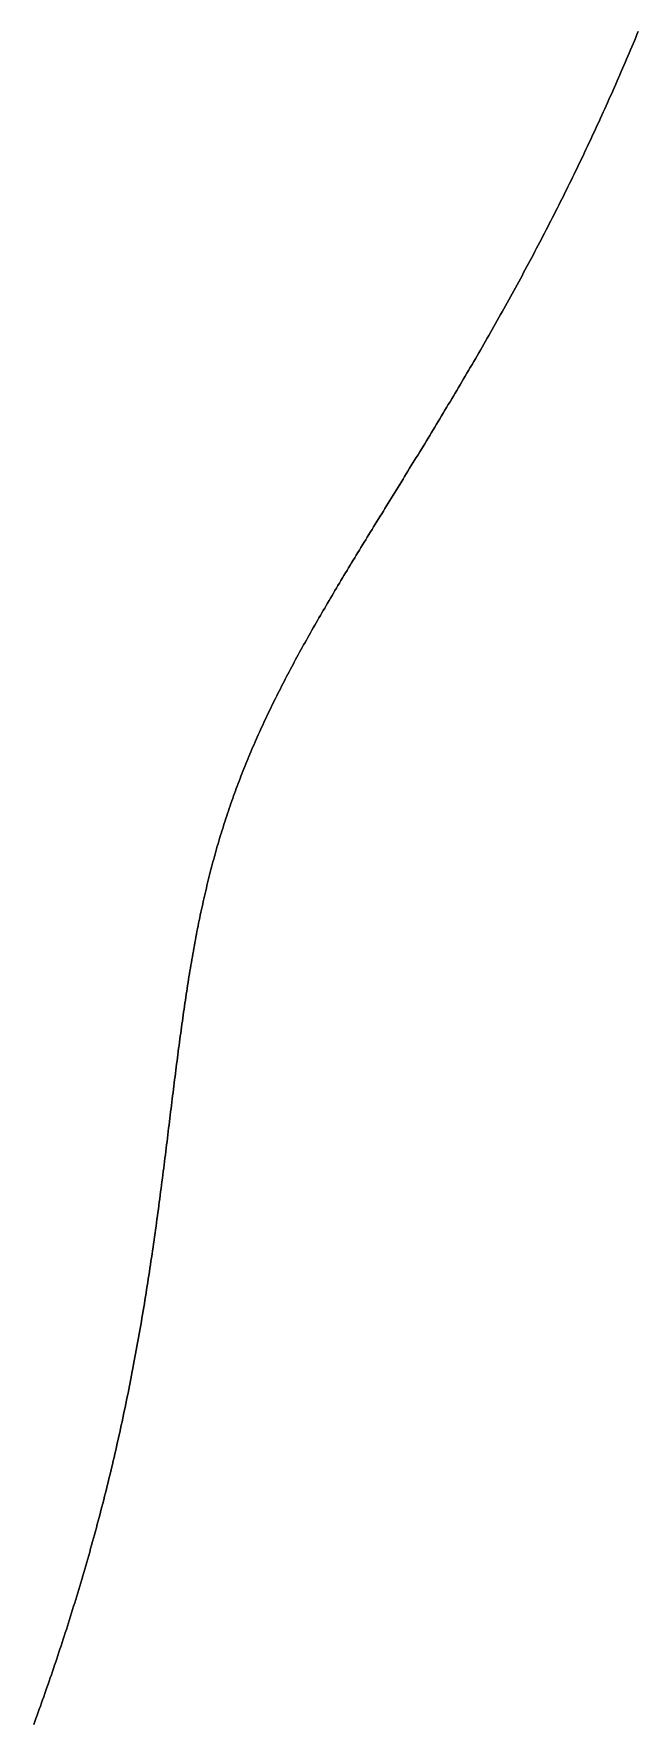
# Model space of a CAD drawing. Header units: inches. Extents: x 130170 to 284068, y 377793 to 804530.
# Drawn here: x 257929.1 to 257964.8, y 736370 to 736469.8 of the extents above; entities that cross this region are included whole.
import ezdxf

# ---------------------------------------------------------------- set-up
doc = ezdxf.new("R2010")
doc.units = ezdxf.units.IN
doc.header["$MEASUREMENT"] = 0
doc.layers.add('muni_il', color=7, linetype='Continuous')

msp = doc.modelspace()

# ---------------------------------------------------------------- linework, layer by layer
at = {"layer": 'muni_il'}
for points in [[(257929.107, 736369.879), (257929.172, 736370.059), (257929.237, 736370.24), (257929.303, 736370.421), (257929.368, 736370.603), (257929.433, 736370.785), (257929.498, 736370.968), (257929.564, 736371.151), (257929.628, 736371.334), (257929.694, 736371.519), (257929.758, 736371.703), (257929.823, 736371.888), (257929.888, 736372.074), (257929.952, 736372.26), (257930.017, 736372.446), (257930.081, 736372.634), (257930.146, 736372.821), (257930.21, 736373.009), (257930.274, 736373.197), (257930.338, 736373.387), (257930.402, 736373.576), (257930.465, 736373.766), (257930.529, 736373.956), (257930.592, 736374.147), (257930.656, 736374.338), (257930.719, 736374.53), (257930.782, 736374.722), (257930.845, 736374.915), (257930.907, 736375.108), (257930.97, 736375.302), (257931.032, 736375.496), (257931.094, 736375.69), (257931.156, 736375.885), (257931.218, 736376.08), (257931.28, 736376.276), (257931.342, 736376.472), (257931.403, 736376.669), (257931.464, 736376.866), (257931.525, 736377.063), (257931.585, 736377.261), (257931.646, 736377.459), (257931.706, 736377.658), (257931.766, 736377.857), (257931.826, 736378.056), (257931.885, 736378.256), (257931.945, 736378.456), (257932.004, 736378.657), (257932.063, 736378.858), (257932.122, 736379.059), (257932.18, 736379.261), (257932.238, 736379.463), (257932.296, 736379.665), (257932.354, 736379.868), (257932.411, 736380.071), (257932.468, 736380.274), (257932.525, 736380.478), (257932.581, 736380.682), (257932.638, 736380.886), (257932.694, 736381.091), (257932.749, 736381.296), (257932.805, 736381.501), (257932.86, 736381.707), (257932.915, 736381.913), (257932.969, 736382.119), (257933.024, 736382.326), (257933.078, 736382.532), (257933.131, 736382.739), (257933.185, 736382.946), (257933.238, 736383.154), (257933.29, 736383.362), (257933.343, 736383.57), (257933.395, 736383.778), (257933.447, 736383.986), (257933.498, 736384.195), (257933.549, 736384.404), (257933.6, 736384.613), (257933.651, 736384.822), (257933.701, 736385.031), (257933.751, 736385.241), (257933.8, 736385.451), (257933.849, 736385.661), (257933.898, 736385.871), (257933.947, 736386.081), (257933.995, 736386.291), (257934.043, 736386.502), (257934.09, 736386.713), (257934.137, 736386.923), (257934.184, 736387.134), (257934.231, 736387.345), (257934.277, 736387.557), (257934.323, 736387.768), (257934.368, 736387.979), (257934.413, 736388.19), (257934.458, 736388.402), (257934.502, 736388.613), (257934.546, 736388.825), (257934.59, 736389.037), (257934.633, 736389.248), (257934.676, 736389.46), (257934.719, 736389.672), (257934.761, 736389.884), (257934.803, 736390.095), (257934.845, 736390.307), (257934.886, 736390.519), (257934.927, 736390.731), (257934.968, 736390.942), (257935.008, 736391.154), (257935.048, 736391.366), (257935.087, 736391.577), (257935.126, 736391.789), (257935.165, 736392.001), (257935.204, 736392.212), (257935.242, 736392.423), (257935.28, 736392.635), (257935.317, 736392.846), (257935.355, 736393.057), (257935.391, 736393.268), (257935.428, 736393.479), (257935.464, 736393.69), (257935.5, 736393.901), (257935.536, 736394.111), (257935.571, 736394.322), (257935.606, 736394.532), (257935.641, 736394.742), (257935.675, 736394.952), (257935.709, 736395.162), (257935.743, 736395.372), (257935.776, 736395.581), (257935.809, 736395.791), (257935.842, 736396), (257935.874, 736396.209), (257935.907, 736396.417), (257935.939, 736396.626), (257935.97, 736396.834), (257936.002, 736397.042), (257936.033, 736397.25), (257936.064, 736397.458), (257936.094, 736397.665), (257936.124, 736397.872), (257936.155, 736398.079), (257936.184, 736398.285), (257936.214, 736398.492), (257936.243, 736398.698), (257936.272, 736398.903), (257936.301, 736399.109), (257936.33, 736399.314), (257936.358, 736399.519), (257936.386, 736399.723), (257936.414, 736399.928), (257936.441, 736400.132), (257936.469, 736400.335), (257936.496, 736400.538), (257936.523, 736400.741), (257936.55, 736400.944), (257936.577, 736401.146), (257936.603, 736401.348), (257936.629, 736401.55), (257936.656, 736401.751), (257936.681, 736401.952), (257936.707, 736402.152), (257936.733, 736402.352), (257936.758, 736402.552), (257936.784, 736402.751), (257936.809, 736402.95), (257936.834, 736403.149), (257936.859, 736403.347), (257936.883, 736403.545), (257936.908, 736403.742), (257936.932, 736403.939), (257936.957, 736404.135), (257936.981, 736404.331), (257937.005, 736404.527), (257937.029, 736404.722), (257937.053, 736404.917), (257937.077, 736405.111), (257937.101, 736405.305), (257937.125, 736405.499), (257937.149, 736405.692), (257937.172, 736405.885), (257937.196, 736406.077), (257937.219, 736406.268), (257937.243, 736406.46), (257937.266, 736406.65), (257937.29, 736406.841), (257937.313, 736407.031), (257937.337, 736407.22), (257937.36, 736407.409), (257937.384, 736407.598), (257937.407, 736407.786), (257937.431, 736407.973), (257937.454, 736408.16), (257937.477, 736408.347), (257937.501, 736408.533), (257937.524, 736408.718), (257937.548, 736408.904), (257937.572, 736409.088), (257937.595, 736409.272), (257937.619, 736409.456), (257937.643, 736409.639), (257937.667, 736409.822), (257937.691, 736410.004), (257937.715, 736410.186), (257937.739, 736410.367), (257937.763, 736410.548), (257937.787, 736410.728), (257937.812, 736410.908), (257937.837, 736411.088), (257937.861, 736411.266), (257937.886, 736411.445), (257937.911, 736411.623), (257937.936, 736411.8), (257937.961, 736411.977), (257937.987, 736412.153), (257938.012, 736412.329), (257938.038, 736412.504), (257938.064, 736412.68), (257938.09, 736412.854), (257938.116, 736413.028), (257938.143, 736413.201), (257938.169, 736413.374), (257938.196, 736413.547), (257938.223, 736413.719), (257938.25, 736413.891), (257938.278, 736414.061), (257938.306, 736414.232), (257938.334, 736414.402), (257938.362, 736414.572), (257938.39, 736414.741), (257938.419, 736414.91), (257938.448, 736415.078), (257938.477, 736415.246), (257938.506, 736415.413), (257938.536, 736415.58), (257938.566, 736415.747), (257938.596, 736415.913), (257938.627, 736416.078), (257938.657, 736416.243), (257938.689, 736416.408), (257938.72, 736416.572), (257938.752, 736416.736), (257938.784, 736416.899), (257938.816, 736417.062), (257938.849, 736417.225), (257938.882, 736417.387), (257938.915, 736417.548), (257938.949, 736417.709), (257938.983, 736417.87), (257939.017, 736418.031), (257939.052, 736418.191), (257939.087, 736418.35), (257939.122, 736418.509), (257939.157, 736418.668), (257939.194, 736418.827), (257939.23, 736418.985), (257939.267, 736419.142), (257939.304, 736419.299), (257939.341, 736419.456), (257939.379, 736419.613), (257939.418, 736419.769), (257939.456, 736419.925), (257939.495, 736420.08), (257939.535, 736420.235), (257939.575, 736420.39), (257939.615, 736420.544), (257939.656, 736420.698), (257939.697, 736420.852), (257939.738, 736421.005), (257939.78, 736421.158), (257939.822, 736421.311), (257939.865, 736421.463), (257939.908, 736421.615), (257939.952, 736421.767), (257939.996, 736421.919), (257940.04, 736422.07), (257940.085, 736422.22), (257940.13, 736422.371), (257940.176, 736422.521), (257940.222, 736422.671), (257940.269, 736422.821), (257940.315, 736422.971), (257940.363, 736423.12), (257940.411, 736423.269), (257940.459, 736423.418), (257940.508, 736423.566), (257940.557, 736423.714), (257940.607, 736423.862), (257940.657, 736424.01), (257940.708, 736424.158), (257940.759, 736424.305), (257940.81, 736424.452), (257940.862, 736424.599), (257940.915, 736424.745), (257940.967, 736424.892), (257941.021, 736425.038), (257941.075, 736425.184), (257941.129, 736425.33), (257941.184, 736425.476), (257941.239, 736425.622), (257941.294, 736425.767), (257941.35, 736425.912), (257941.407, 736426.057), (257941.464, 736426.202), (257941.521, 736426.347), (257941.58, 736426.492), (257941.638, 736426.636), (257941.697, 736426.781), (257941.756, 736426.925), (257941.816, 736427.069), (257941.876, 736427.213), (257941.937, 736427.357), (257941.998, 736427.501), (257942.06, 736427.645), (257942.122, 736427.789), (257942.185, 736427.932), (257942.248, 736428.076), (257942.311, 736428.219), (257942.375, 736428.362), (257942.44, 736428.506), (257942.504, 736428.649), (257942.57, 736428.792), (257942.636, 736428.935), (257942.702, 736429.078), (257942.769, 736429.222), (257942.836, 736429.364), (257942.904, 736429.508), (257942.972, 736429.651), (257943.04, 736429.794), (257943.109, 736429.936), (257943.179, 736430.08), (257943.248, 736430.222), (257943.319, 736430.365), (257943.389, 736430.508), (257943.461, 736430.651), (257943.532, 736430.794), (257943.604, 736430.937), (257943.677, 736431.08), (257943.75, 736431.224), (257943.823, 736431.367), (257943.897, 736431.51), (257943.971, 736431.653), (257944.046, 736431.796), (257944.121, 736431.94), (257944.196, 736432.083), (257944.272, 736432.227), (257944.348, 736432.37), (257944.425, 736432.514), (257944.502, 736432.658), (257944.58, 736432.801), (257944.658, 736432.945), (257944.736, 736433.089), (257944.815, 736433.233), (257944.894, 736433.377), (257944.974, 736433.522), (257945.053, 736433.666), (257945.134, 736433.811), (257945.215, 736433.955), (257945.296, 736434.1), (257945.377, 736434.245), (257945.459, 736434.39), (257945.541, 736434.535), (257945.624, 736434.68), (257945.707, 736434.826), (257945.79, 736434.971), (257945.874, 736435.117), (257945.958, 736435.263), (257946.042, 736435.409), (257946.127, 736435.555), (257946.212, 736435.702), (257946.297, 736435.848), (257946.383, 736435.995), (257946.469, 736436.142), (257946.556, 736436.289), (257946.642, 736436.437), (257946.73, 736436.584), (257946.817, 736436.732), (257946.905, 736436.88), (257946.993, 736437.028), (257947.081, 736437.176), (257947.17, 736437.324), (257947.259, 736437.473), (257947.348, 736437.622), (257947.438, 736437.771), (257947.528, 736437.92), (257947.618, 736438.07), (257947.708, 736438.22), (257947.799, 736438.37), (257947.89, 736438.52), (257947.981, 736438.671), (257948.073, 736438.821), (257948.165, 736438.972), (257948.257, 736439.124), (257948.349, 736439.275), (257948.442, 736439.427), (257948.535, 736439.579), (257948.628, 736439.731), (257948.721, 736439.883), (257948.815, 736440.036), (257948.908, 736440.189), (257949.003, 736440.342), (257949.097, 736440.496), (257949.191, 736440.649), (257949.286, 736440.803), (257949.381, 736440.958), (257949.476, 736441.112), (257949.571, 736441.267), (257949.667, 736441.422), (257949.763, 736441.578), (257949.859, 736441.733), (257949.955, 736441.889), (257950.051, 736442.045), (257950.148, 736442.202), (257950.244, 736442.359), (257950.341, 736442.516), (257950.438, 736442.673), (257950.535, 736442.831), (257950.633, 736442.989), (257950.73, 736443.147), (257950.828, 736443.305), (257950.925, 736443.464), (257951.023, 736443.623), (257951.121, 736443.783), (257951.22, 736443.942), (257951.318, 736444.102), (257951.416, 736444.263), (257951.515, 736444.423), (257951.614, 736444.584), (257951.712, 736444.745), (257951.811, 736444.907), (257951.91, 736445.069), (257952.009, 736445.231), (257952.108, 736445.393), (257952.208, 736445.556), (257952.307, 736445.719), (257952.406, 736445.882), (257952.506, 736446.046), (257952.605, 736446.209), (257952.705, 736446.374), (257952.804, 736446.538), (257952.904, 736446.703), (257953.004, 736446.868), (257953.104, 736447.034), (257953.203, 736447.199), (257953.303, 736447.365), (257953.403, 736447.532), (257953.503, 736447.698), (257953.603, 736447.865), (257953.703, 736448.032), (257953.803, 736448.2), (257953.903, 736448.367), (257954.003, 736448.536), (257954.103, 736448.704), (257954.203, 736448.873), (257954.303, 736449.042), (257954.403, 736449.211), (257954.503, 736449.381), (257954.603, 736449.55), (257954.703, 736449.72), (257954.803, 736449.891), (257954.903, 736450.062), (257955.002, 736450.233), (257955.102, 736450.404), (257955.202, 736450.575), (257955.302, 736450.747), (257955.401, 736450.919), (257955.501, 736451.092), (257955.6, 736451.264), (257955.699, 736451.437), (257955.799, 736451.611), (257955.898, 736451.784), (257955.997, 736451.958), (257956.096, 736452.132), (257956.195, 736452.306), (257956.294, 736452.481), (257956.393, 736452.655), (257956.492, 736452.83), (257956.59, 736453.006), (257956.689, 736453.181), (257956.787, 736453.357), (257956.885, 736453.533), (257956.983, 736453.71), (257957.081, 736453.886), (257957.179, 736454.063), (257957.277, 736454.24), (257957.374, 736454.417), (257957.472, 736454.594), (257957.569, 736454.772), (257957.666, 736454.95), (257957.763, 736455.128), (257957.86, 736455.307), (257957.957, 736455.485), (257958.053, 736455.664), (257958.149, 736455.843), (257958.246, 736456.022), (257958.342, 736456.201), (257958.437, 736456.381), (257958.533, 736456.561), (257958.628, 736456.741), (257958.723, 736456.921), (257958.819, 736457.101), (257958.913, 736457.282), (257959.008, 736457.462), (257959.102, 736457.643), (257959.196, 736457.824), (257959.291, 736458.005), (257959.384, 736458.187), (257959.478, 736458.368), (257959.571, 736458.55), (257959.664, 736458.732), (257959.757, 736458.913), (257959.85, 736459.096), (257959.942, 736459.278), (257960.034, 736459.46), (257960.126, 736459.643), (257960.218, 736459.825), (257960.309, 736460.008), (257960.401, 736460.191), (257960.491, 736460.374), (257960.582, 736460.557), (257960.673, 736460.74), (257960.763, 736460.923), (257960.853, 736461.106), (257960.942, 736461.29), (257961.032, 736461.473), (257961.121, 736461.657), (257961.21, 736461.84), (257961.298, 736462.024), (257961.387, 736462.207), (257961.475, 736462.391), (257961.562, 736462.575), (257961.65, 736462.759), (257961.737, 736462.943), (257961.824, 736463.127), (257961.91, 736463.311), (257961.997, 736463.495), (257962.083, 736463.679), (257962.168, 736463.863), (257962.254, 736464.047), (257962.339, 736464.231), (257962.424, 736464.415), (257962.508, 736464.6), (257962.593, 736464.784), (257962.677, 736464.968), (257962.76, 736465.152), (257962.843, 736465.336), (257962.926, 736465.52), (257963.009, 736465.704), (257963.092, 736465.888), (257963.174, 736466.071), (257963.255, 736466.255), (257963.337, 736466.439), (257963.418, 736466.623), (257963.499, 736466.807), (257963.579, 736466.99), (257963.66, 736467.174), (257963.739, 736467.357), (257963.819, 736467.541), (257963.898, 736467.724), (257963.977, 736467.907), (257964.056, 736468.09), (257964.134, 736468.273), (257964.212, 736468.456), (257964.29, 736468.639), (257964.367, 736468.821), (257964.444, 736469.004), (257964.521, 736469.186), (257964.597, 736469.368), (257964.673, 736469.551), (257964.749, 736469.733), (257964.825, 736469.914)], [(257964.825, 736469.914), (257964.749, 736469.733), (257964.673, 736469.551), (257964.597, 736469.368), (257964.521, 736469.186), (257964.444, 736469.004), (257964.367, 736468.821), (257964.29, 736468.639), (257964.212, 736468.456), (257964.134, 736468.273), (257964.056, 736468.09), (257963.977, 736467.907), (257963.898, 736467.724), (257963.819, 736467.541), (257963.739, 736467.357), (257963.66, 736467.174), (257963.579, 736466.99), (257963.499, 736466.807), (257963.418, 736466.623), (257963.337, 736466.439), (257963.255, 736466.255), (257963.174, 736466.071), (257963.092, 736465.888), (257963.009, 736465.704), (257962.926, 736465.52), (257962.843, 736465.336), (257962.76, 736465.152), (257962.677, 736464.968), (257962.593, 736464.784), (257962.508, 736464.6), (257962.424, 736464.415), (257962.339, 736464.231), (257962.254, 736464.047), (257962.168, 736463.863), (257962.083, 736463.679), (257961.997, 736463.495), (257961.91, 736463.311), (257961.824, 736463.127), (257961.737, 736462.943), (257961.65, 736462.759), (257961.562, 736462.575), (257961.475, 736462.391), (257961.387, 736462.207), (257961.298, 736462.024), (257961.21, 736461.84), (257961.121, 736461.657), (257961.032, 736461.473), (257960.942, 736461.29), (257960.853, 736461.106), (257960.763, 736460.923), (257960.673, 736460.74), (257960.582, 736460.557), (257960.491, 736460.374), (257960.401, 736460.191), (257960.309, 736460.008), (257960.218, 736459.825), (257960.126, 736459.643), (257960.034, 736459.46), (257959.942, 736459.278), (257959.85, 736459.096), (257959.757, 736458.913), (257959.664, 736458.732), (257959.571, 736458.55), (257959.478, 736458.368), (257959.384, 736458.187), (257959.291, 736458.005), (257959.196, 736457.824), (257959.102, 736457.643), (257959.008, 736457.462), (257958.913, 736457.282), (257958.819, 736457.101), (257958.723, 736456.921), (257958.628, 736456.741), (257958.533, 736456.561), (257958.437, 736456.381), (257958.342, 736456.201), (257958.246, 736456.022), (257958.149, 736455.843), (257958.053, 736455.664), (257957.957, 736455.485), (257957.86, 736455.307), (257957.763, 736455.128), (257957.666, 736454.95), (257957.569, 736454.772), (257957.472, 736454.594), (257957.374, 736454.417), (257957.277, 736454.24), (257957.179, 736454.063), (257957.081, 736453.886), (257956.983, 736453.71), (257956.885, 736453.533), (257956.787, 736453.357), (257956.689, 736453.181), (257956.59, 736453.006), (257956.492, 736452.83), (257956.393, 736452.655), (257956.294, 736452.481), (257956.195, 736452.306), (257956.096, 736452.132), (257955.997, 736451.958), (257955.898, 736451.784), (257955.799, 736451.611), (257955.699, 736451.437), (257955.6, 736451.264), (257955.501, 736451.092), (257955.401, 736450.919), (257955.302, 736450.747), (257955.202, 736450.575), (257955.102, 736450.404), (257955.002, 736450.233), (257954.903, 736450.062), (257954.803, 736449.891), (257954.703, 736449.72), (257954.603, 736449.55), (257954.503, 736449.381), (257954.403, 736449.211), (257954.303, 736449.042), (257954.203, 736448.873), (257954.103, 736448.704), (257954.003, 736448.536), (257953.903, 736448.367), (257953.803, 736448.2), (257953.703, 736448.032), (257953.603, 736447.865), (257953.503, 736447.698), (257953.403, 736447.532), (257953.303, 736447.365), (257953.203, 736447.199), (257953.104, 736447.034), (257953.004, 736446.868), (257952.904, 736446.703), (257952.804, 736446.538), (257952.705, 736446.374), (257952.605, 736446.209), (257952.506, 736446.046), (257952.406, 736445.882), (257952.307, 736445.719), (257952.208, 736445.556), (257952.108, 736445.393), (257952.009, 736445.231), (257951.91, 736445.069), (257951.811, 736444.907), (257951.712, 736444.745), (257951.614, 736444.584), (257951.515, 736444.423), (257951.416, 736444.263), (257951.318, 736444.102), (257951.22, 736443.942), (257951.121, 736443.783), (257951.023, 736443.623), (257950.925, 736443.464), (257950.828, 736443.305), (257950.73, 736443.147), (257950.633, 736442.989), (257950.535, 736442.831), (257950.438, 736442.673), (257950.341, 736442.516), (257950.244, 736442.359), (257950.148, 736442.202), (257950.051, 736442.045), (257949.955, 736441.889), (257949.859, 736441.733), (257949.763, 736441.578), (257949.667, 736441.422), (257949.571, 736441.267), (257949.476, 736441.112), (257949.381, 736440.958), (257949.286, 736440.803), (257949.191, 736440.649), (257949.097, 736440.496), (257949.003, 736440.342), (257948.908, 736440.189), (257948.815, 736440.036), (257948.721, 736439.883), (257948.628, 736439.731), (257948.535, 736439.579), (257948.442, 736439.427), (257948.349, 736439.275), (257948.257, 736439.124), (257948.165, 736438.972), (257948.073, 736438.821), (257947.981, 736438.671), (257947.89, 736438.52), (257947.799, 736438.37), (257947.708, 736438.22), (257947.618, 736438.07), (257947.528, 736437.92), (257947.438, 736437.771), (257947.348, 736437.622), (257947.259, 736437.473), (257947.17, 736437.324), (257947.081, 736437.176), (257946.993, 736437.028), (257946.905, 736436.88), (257946.817, 736436.732), (257946.73, 736436.584), (257946.642, 736436.437), (257946.556, 736436.289), (257946.469, 736436.142), (257946.383, 736435.995), (257946.297, 736435.848), (257946.212, 736435.702), (257946.127, 736435.555), (257946.042, 736435.409), (257945.958, 736435.263), (257945.874, 736435.117), (257945.79, 736434.971), (257945.707, 736434.826), (257945.624, 736434.68), (257945.541, 736434.535), (257945.459, 736434.39), (257945.377, 736434.245), (257945.296, 736434.1), (257945.215, 736433.955), (257945.134, 736433.811), (257945.053, 736433.666), (257944.974, 736433.522), (257944.894, 736433.377), (257944.815, 736433.233), (257944.736, 736433.089), (257944.658, 736432.945), (257944.58, 736432.801), (257944.502, 736432.658), (257944.425, 736432.514), (257944.348, 736432.37), (257944.272, 736432.227), (257944.196, 736432.083), (257944.121, 736431.94), (257944.046, 736431.796), (257943.971, 736431.653), (257943.897, 736431.51), (257943.823, 736431.367), (257943.75, 736431.224), (257943.677, 736431.08), (257943.604, 736430.937), (257943.532, 736430.794), (257943.461, 736430.651), (257943.389, 736430.508), (257943.319, 736430.365), (257943.248, 736430.222), (257943.179, 736430.08), (257943.109, 736429.936), (257943.04, 736429.794), (257942.972, 736429.651), (257942.904, 736429.508), (257942.836, 736429.364), (257942.769, 736429.222), (257942.702, 736429.078), (257942.636, 736428.935), (257942.57, 736428.792), (257942.504, 736428.649), (257942.44, 736428.506), (257942.375, 736428.362), (257942.311, 736428.219), (257942.248, 736428.076), (257942.185, 736427.932), (257942.122, 736427.789), (257942.06, 736427.645), (257941.998, 736427.501), (257941.937, 736427.357), (257941.876, 736427.213), (257941.816, 736427.069), (257941.756, 736426.925), (257941.697, 736426.781), (257941.638, 736426.636), (257941.58, 736426.492), (257941.521, 736426.347), (257941.464, 736426.202), (257941.407, 736426.057), (257941.35, 736425.912), (257941.294, 736425.767), (257941.239, 736425.622), (257941.184, 736425.476), (257941.129, 736425.33), (257941.075, 736425.184), (257941.021, 736425.038), (257940.967, 736424.892), (257940.915, 736424.745), (257940.862, 736424.599), (257940.81, 736424.452), (257940.759, 736424.305), (257940.708, 736424.158), (257940.657, 736424.01), (257940.607, 736423.862), (257940.557, 736423.714), (257940.508, 736423.566), (257940.459, 736423.418), (257940.411, 736423.269), (257940.363, 736423.12), (257940.315, 736422.971), (257940.269, 736422.821), (257940.222, 736422.671), (257940.176, 736422.521), (257940.13, 736422.371), (257940.085, 736422.22), (257940.04, 736422.07), (257939.996, 736421.919), (257939.952, 736421.767), (257939.908, 736421.615), (257939.865, 736421.463), (257939.822, 736421.311), (257939.78, 736421.158), (257939.738, 736421.005), (257939.697, 736420.852), (257939.656, 736420.698), (257939.615, 736420.544), (257939.575, 736420.39), (257939.535, 736420.235), (257939.495, 736420.08), (257939.456, 736419.925), (257939.418, 736419.769), (257939.379, 736419.613), (257939.341, 736419.456), (257939.304, 736419.299), (257939.267, 736419.142), (257939.23, 736418.985), (257939.194, 736418.827), (257939.157, 736418.668), (257939.122, 736418.509), (257939.087, 736418.35), (257939.052, 736418.191), (257939.017, 736418.031), (257938.983, 736417.87), (257938.949, 736417.709), (257938.915, 736417.548), (257938.882, 736417.387), (257938.849, 736417.225), (257938.816, 736417.062), (257938.784, 736416.899), (257938.752, 736416.736), (257938.72, 736416.572), (257938.689, 736416.408), (257938.657, 736416.243), (257938.627, 736416.078), (257938.596, 736415.913), (257938.566, 736415.747), (257938.536, 736415.58), (257938.506, 736415.413), (257938.477, 736415.246), (257938.448, 736415.078), (257938.419, 736414.91), (257938.39, 736414.741), (257938.362, 736414.572), (257938.334, 736414.402), (257938.306, 736414.232), (257938.278, 736414.061), (257938.25, 736413.891), (257938.223, 736413.719), (257938.196, 736413.547), (257938.169, 736413.374), (257938.143, 736413.201), (257938.116, 736413.028), (257938.09, 736412.854), (257938.064, 736412.68), (257938.038, 736412.504), (257938.012, 736412.329), (257937.987, 736412.153), (257937.961, 736411.977), (257937.936, 736411.8), (257937.911, 736411.623), (257937.886, 736411.445), (257937.861, 736411.266), (257937.837, 736411.088), (257937.812, 736410.908), (257937.787, 736410.728), (257937.763, 736410.548), (257937.739, 736410.367), (257937.715, 736410.186), (257937.691, 736410.004), (257937.667, 736409.822), (257937.643, 736409.639), (257937.619, 736409.456), (257937.595, 736409.272), (257937.572, 736409.088), (257937.548, 736408.904), (257937.524, 736408.718), (257937.501, 736408.533), (257937.477, 736408.347), (257937.454, 736408.16), (257937.431, 736407.973), (257937.407, 736407.786), (257937.384, 736407.598), (257937.36, 736407.409), (257937.337, 736407.22), (257937.313, 736407.031), (257937.29, 736406.841), (257937.266, 736406.65), (257937.243, 736406.46), (257937.219, 736406.268), (257937.196, 736406.077), (257937.172, 736405.885), (257937.149, 736405.692), (257937.125, 736405.499), (257937.101, 736405.305), (257937.077, 736405.111), (257937.053, 736404.917), (257937.029, 736404.722), (257937.005, 736404.527), (257936.981, 736404.331), (257936.957, 736404.135), (257936.932, 736403.939), (257936.908, 736403.742), (257936.883, 736403.545), (257936.859, 736403.347), (257936.834, 736403.149), (257936.809, 736402.95), (257936.784, 736402.751), (257936.758, 736402.552), (257936.733, 736402.352), (257936.707, 736402.152), (257936.681, 736401.952), (257936.656, 736401.751), (257936.629, 736401.55), (257936.603, 736401.348), (257936.577, 736401.146), (257936.55, 736400.944), (257936.523, 736400.741), (257936.496, 736400.538), (257936.469, 736400.335), (257936.441, 736400.132), (257936.414, 736399.928), (257936.386, 736399.723), (257936.358, 736399.519), (257936.33, 736399.314), (257936.301, 736399.109), (257936.272, 736398.903), (257936.243, 736398.698), (257936.214, 736398.492), (257936.184, 736398.285), (257936.155, 736398.079), (257936.124, 736397.872), (257936.094, 736397.665), (257936.064, 736397.458), (257936.033, 736397.25), (257936.002, 736397.042), (257935.97, 736396.834), (257935.939, 736396.626), (257935.907, 736396.417), (257935.874, 736396.209), (257935.842, 736396), (257935.809, 736395.791), (257935.776, 736395.581), (257935.743, 736395.372), (257935.709, 736395.162), (257935.675, 736394.952), (257935.641, 736394.742), (257935.606, 736394.532), (257935.571, 736394.322), (257935.536, 736394.111), (257935.5, 736393.901), (257935.464, 736393.69), (257935.428, 736393.479), (257935.391, 736393.268), (257935.355, 736393.057), (257935.317, 736392.846), (257935.28, 736392.635), (257935.242, 736392.423), (257935.204, 736392.212), (257935.165, 736392.001), (257935.126, 736391.789), (257935.087, 736391.577), (257935.048, 736391.366), (257935.008, 736391.154), (257934.968, 736390.942), (257934.927, 736390.731), (257934.886, 736390.519), (257934.845, 736390.307), (257934.803, 736390.095), (257934.761, 736389.884), (257934.719, 736389.672), (257934.676, 736389.46), (257934.633, 736389.248), (257934.59, 736389.037), (257934.546, 736388.825), (257934.502, 736388.613), (257934.458, 736388.402), (257934.413, 736388.19), (257934.368, 736387.979), (257934.323, 736387.768), (257934.277, 736387.557), (257934.231, 736387.345), (257934.184, 736387.134), (257934.137, 736386.923), (257934.09, 736386.713), (257934.043, 736386.502), (257933.995, 736386.291), (257933.947, 736386.081), (257933.898, 736385.871), (257933.849, 736385.661), (257933.8, 736385.451), (257933.751, 736385.241), (257933.701, 736385.031), (257933.651, 736384.822), (257933.6, 736384.613), (257933.549, 736384.404), (257933.498, 736384.195), (257933.447, 736383.986), (257933.395, 736383.778), (257933.343, 736383.57), (257933.29, 736383.362), (257933.238, 736383.154), (257933.185, 736382.946), (257933.131, 736382.739), (257933.078, 736382.532), (257933.024, 736382.326), (257932.969, 736382.119), (257932.915, 736381.913), (257932.86, 736381.707), (257932.805, 736381.501), (257932.749, 736381.296), (257932.694, 736381.091), (257932.638, 736380.886), (257932.581, 736380.682), (257932.525, 736380.478), (257932.468, 736380.274), (257932.411, 736380.071), (257932.354, 736379.868), (257932.296, 736379.665), (257932.238, 736379.463), (257932.18, 736379.261), (257932.122, 736379.059), (257932.063, 736378.858), (257932.004, 736378.657), (257931.945, 736378.456), (257931.885, 736378.256), (257931.826, 736378.056), (257931.766, 736377.857), (257931.706, 736377.658), (257931.646, 736377.459), (257931.585, 736377.261), (257931.525, 736377.063), (257931.464, 736376.866), (257931.403, 736376.669), (257931.342, 736376.472), (257931.28, 736376.276), (257931.218, 736376.08), (257931.156, 736375.885), (257931.094, 736375.69), (257931.032, 736375.496), (257930.97, 736375.302), (257930.907, 736375.108), (257930.845, 736374.915), (257930.782, 736374.722), (257930.719, 736374.53), (257930.656, 736374.338), (257930.592, 736374.147), (257930.529, 736373.956), (257930.465, 736373.766), (257930.402, 736373.576), (257930.338, 736373.387), (257930.274, 736373.197), (257930.21, 736373.009), (257930.146, 736372.821), (257930.081, 736372.634), (257930.017, 736372.446), (257929.952, 736372.26), (257929.888, 736372.074), (257929.823, 736371.888), (257929.758, 736371.703), (257929.694, 736371.519), (257929.628, 736371.334), (257929.564, 736371.151), (257929.498, 736370.968), (257929.433, 736370.785), (257929.368, 736370.603), (257929.303, 736370.421), (257929.237, 736370.24), (257929.172, 736370.059), (257929.107, 736369.879)]]:
    msp.add_lwpolyline(points, dxfattribs=at)

doc.saveas('drawing.dxf')
